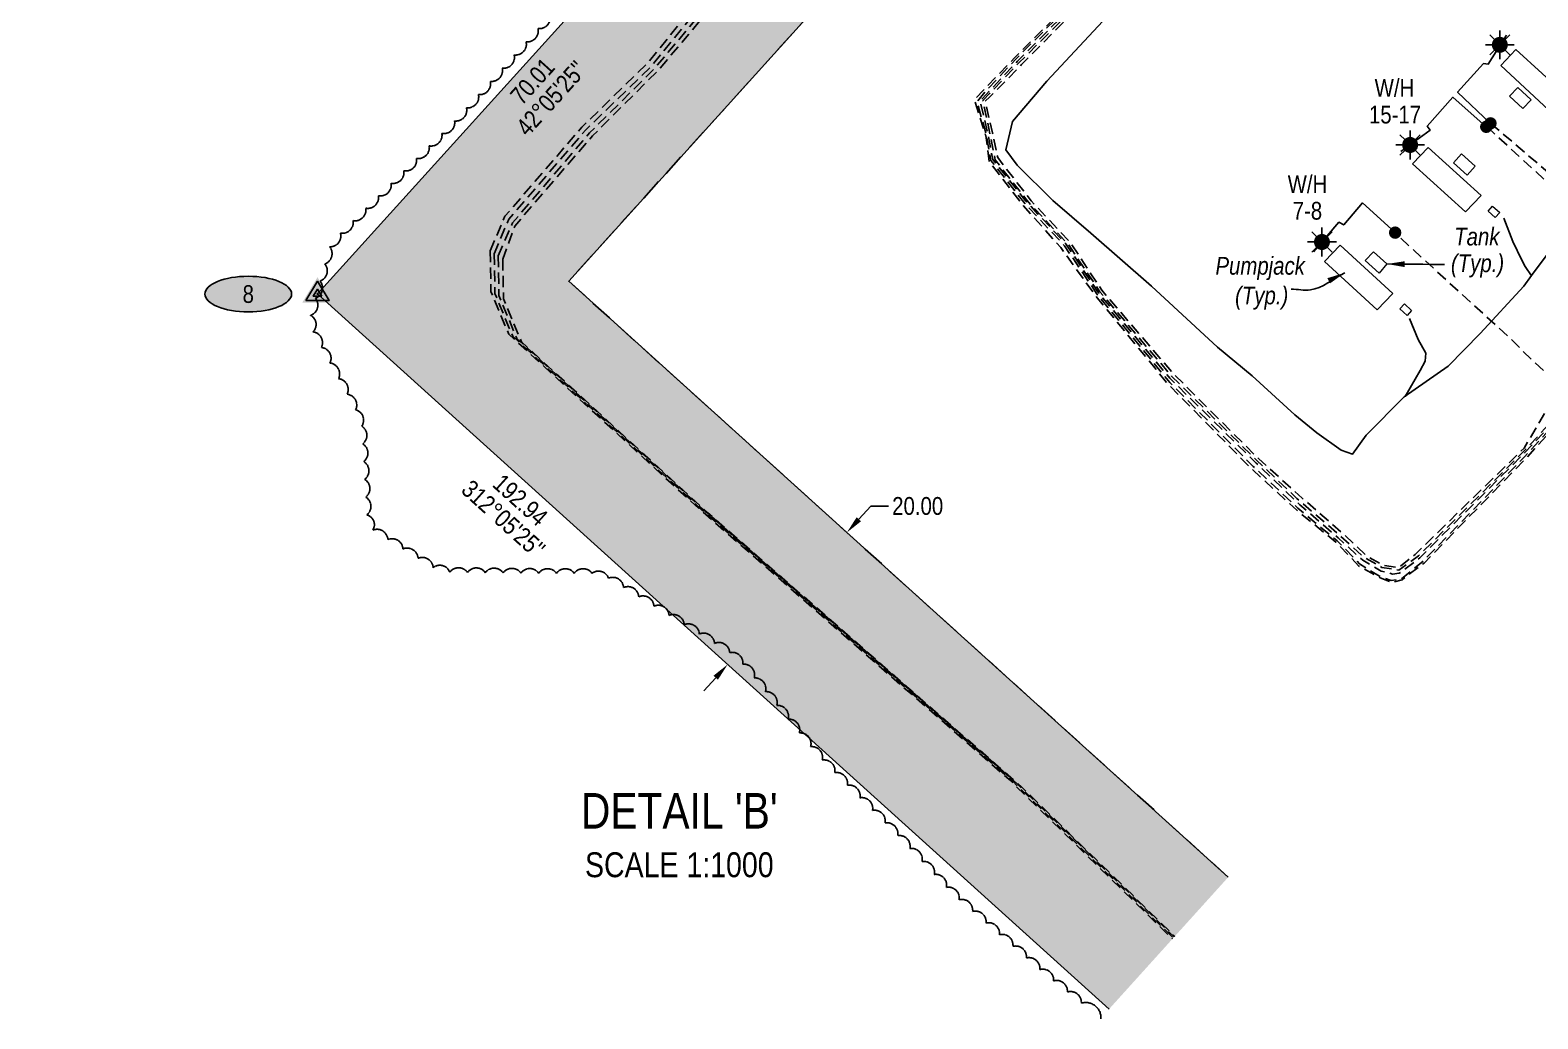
# Model space of a CAD drawing. Extents: x 604743 to 608691, y 5877740 to 5881429.
# Drawn here: x 607257 to 608104, y 5877945 to 5878501 of the extents above; entities that cross this region are included whole.
import ezdxf
from ezdxf.enums import TextEntityAlignment as Align

# ---------------------------------------------------------------- set-up
doc = ezdxf.new("R2010")
doc.units = 0
doc.header["$LTSCALE"] = 5
doc.header["$PDMODE"] = 34
doc.header["$PDSIZE"] = 0.03
for name, pattern in [('0', [1, 1, 0]), ('foc-ACCESSROAD', [3.75, 2.5, -1.25]), ('UG_PIPE', [1.875, 1.25, -0.625])]:
    doc.linetypes.add(name, pattern=pattern)
doc.layers.get('Defpoints').update_dxf_attribs({"color": 9})
for name, color, linetype in [('AS-CABLE', 224, 'foc-CABLE'), ('AS-PIPE-UG', 44, 'UG_PIPE'), ('AS-SYMBOL', 7, 'Continuous'), ('C-RW', 13, 'Continuous'), ('C-WS', 13, 'foc-ACCESSROAD'), ('C-WS-S', 8, 'Continuous'), ('DETAIL-T', 7, 'Continuous'), ('L-BD', 7, 'Continuous'), ('L-MON', 1, 'Continuous'), ('P-ELEVATION', 7, 'Continuous'), ('P-PROPOSED', 10, 'Continuous'), ('P-PROPOSED-H', 21, 'Continuous'), ('P-STATION', 7, 'Continuous'), ('P-TXT', 4, 'Continuous'), ('T-BUSH', 110, '0')]:
    doc.layers.add(name, color=color, linetype=linetype)
for name, color, linetype, lineweight in [('AS-GENERAL', 48, 'Continuous', 18), ('C-WS-T', 13, 'Continuous', 9), ('T-TEXT', 48, 'Continuous', 18)]:
    doc.layers.add(name, color=color, linetype=linetype, lineweight=lineweight)
doc.layers.add('AS-PIPE-AG', color=7, linetype='Continuous', true_color=0x7d00fa)
doc.styles.add('80', font='ARIALN.TTF', dxfattribs={"height": 10})
doc.styles.add('80CG', font='ARIALN.TTF', dxfattribs={"height": 10})
doc.styles.add('80L', font='ARIALN.TTF', dxfattribs={"height": 10})
doc.styles.add('foc-LtypeFont', font='ARIALN.TTF', dxfattribs={"height": 7.35})
doc.linetypes.add('foc-CABLE', pattern='A,2,-1,["C",foc-LtypeFont,S=0.2,R=0,X=-0.625,Y=-0.75],-1.24,8', length=12.24)
doc.dimstyles.new('Compass 5 000', dxfattribs={"dimscale": 5, "dimtxt": 9, "dimasz": 2, "dimexe": 0.2, "dimexo": 0.0625, "dimgap": 0.5, "dimtad": 0, "dimtih": 1, "dimtoh": 1, "dimzin": 0, "dimdsep": 46, "dimtxsty": '80CG', "dimcen": 0.1, "dimse1": 1, "dimse2": 1, "dimclrd": 256, "dimclrt": 256, "dimaunit": 1, "dimadec": 4, "dimazin": 0, "dimtfac": 0.06, "dimtofl": 0, "dimtmove": 0, "dimatfit": 1, "dimfxl": 0.2, "dimtolj": 1, "dimtzin": 0, "dimlwd": -1, "dimarcsym": 0})

# ---------------------------------------------------------------- blocks, each defined once
blk = doc.blocks.new('RISER')
h = blk.add_hatch(color=255)
h.dxf.hatch_style = 1
edge = h.paths.add_edge_path()
edge.add_arc((0, 0), 0.7, 0, 360)
blk.add_hatch(color=13).paths.add_polyline_path([(0.58, -0.15), (-0.58, -0.15, 0.774597)])
at = {"color": 13}
blk.add_line((-0.58, -0.15), (0.58, -0.15), dxfattribs=at)
blk.add_circle((0, 0), 0.6, dxfattribs=at)
blk = doc.blocks.new('GAS')
h = blk.add_hatch(color=255)
h.dxf.hatch_style = 1
edge = h.paths.add_edge_path()
edge.add_arc((0, 0), 0.9, 0, 360)
for p, q in [((-0.81, 0), (-1.62, 0)), ((-0.57, 0.57), (-1.14, 1.14)), ((0, 0.81), (0, 1.62)), ((0.57, 0.57), (1.14, 1.14)), ((1.62, 0), (0.81, 0)), ((-0.57, -0.57), (-1.14, -1.14)), ((0, -0.81), (0, -1.62)), ((1.14, -1.14), (0.57, -0.57))]:
    blk.add_line(p, q)
blk.add_circle((0, 0), 0.8)
blk = doc.blocks.new('*D653')
at = {"layer": 'Defpoints', "color": 0, "transparency": 16777216}
for p in [(607667.08, 5878262.88), (607716.08, 5878218.62), (607600.08, 5878188.7)]:
    blk.add_point(p, dxfattribs=at)
at = {"layer": 'P-TXT', "transparency": 16777216}
for p, q in [((607722.78, 5878226.04), (607729.48, 5878233.46)), ((607729.48, 5878233.46), (607739.48, 5878233.46)), ((607642.37, 5878137.02), (607635.67, 5878129.6))]:
    blk.add_line(p, q, dxfattribs=at)
for points in [[(607721.54, 5878227.15), (607724.02, 5878224.92), (607716.08, 5878218.62)], [(607641.13, 5878138.14), (607643.61, 5878135.9), (607649.07, 5878144.44)]]:
    blk.add_solid(points, dxfattribs=at)
at = {"layer": 'P-TXT', "transparency": 16777216, "insert": (607755.87, 5878233.46), "char_height": 10, "attachment_point": 5, "style": '80CG'}
blk.add_mtext('\\A1;20.00', dxfattribs=at)
blk = doc.blocks.new('TRIA')
blk.add_hatch(color=255).paths.add_polyline_path([(-0.04, 1.52), (-1.47, -0.87), (1.39, -0.87)])
blk = doc.blocks.new('Hybrid_EC')
at = {"color": 251}
for points in [[(-1.3, -0.74), (0, 1.42), (1.3, -0.74)], [(0.47, -0.26), (0, 0.53), (-0.47, -0.26)]]:
    blk.add_lwpolyline(points, close=True, dxfattribs=at)
at = {"layer": 'Defpoints'}
blk.add_circle((0, 0), 0.05, dxfattribs=at)
at = {"xscale": 1.2, "yscale": 1.2, "zscale": 1.2}
blk.add_blockref('TRIA', (0.05, 0.06), dxfattribs=at)
blk = doc.blocks.new('*U664')
at = {"layer": 'P-ELEVATION'}
h = blk.add_hatch(color=111, dxfattribs=at)
h.dxf.hatch_style = 1
edge = h.paths.add_edge_path()
edge.add_ellipse((0, 0), major_axis=(-24.38, 0), ratio=0.410256, start_angle=0, end_angle=360)
at = {"layer": 'P-ELEVATION', "color": 7, "flags": 128}
blk.add_lwpolyline([(0, 0, 12.5, 0, 0), (14, -2.69, 0, 0, 0)], format="xyseb", dxfattribs=at)
at = {"layer": 'P-ELEVATION', "color": 7}
blk.add_ellipse((0, 0), major_axis=(-24.38, 0), ratio=0.410256, dxfattribs=at)
at = {"layer": 'P-ELEVATION', "style": '80'}
blk.add_attdef('ELEVATION', text='', height=10, dxfattribs=at).set_placement((0, 0), align=Align.MIDDLE_CENTER)

msp = doc.modelspace()

# ---------------------------------------------------------------- hatches: boundary and pattern name
at = {"layer": 'P-PROPOSED-H'}
h = msp.add_hatch(color=256, dxfattribs=at)
h.dxf.hatch_style = 1
h.paths.add_polyline_path([(607559.708, 5878359.858), (607794.254, 5878619.478), (607683.177, 5878719.806), (607616.132, 5878645.575), (607653.055, 5878612.294), (607418.522, 5878352.688), (607863.468, 5877950.784), (607930.47, 5878024.962)])

# ---------------------------------------------------------------- linework, layer by layer
at = {"layer": 'AS-CABLE', "flags": 128}
for points in [[(607900.908, 5878812.648), (607896.188, 5878813.573), (607888.098, 5878811.373), (607877.513, 5878801.318), (607872.043, 5878797.138), (607865.873, 5878787.983), (607859.488, 5878780.393), (607840.283, 5878757.608), (607835.088, 5878742.668), (607838.848, 5878735.083), (607851.433, 5878723.138), (607893.443, 5878689.253), (607928.648, 5878660.023), (607962.028, 5878635.178), (607961.963, 5878628.783), (607950.378, 5878607.388), (607934.418, 5878588.418), (607906.418, 5878558.293), (607867.828, 5878514.358), (607828.508, 5878472.258), (607809.213, 5878449.508), (607805.463, 5878433.758), (607811.763, 5878425.038), (607831.768, 5878405.143), (607853.153, 5878386.918), (607887.373, 5878356.968), (607924.448, 5878322.763), (607943.823, 5878306.738), (607967.938, 5878284.818), (607980.188, 5878274.713), (607993.858, 5878264.793), (608000.318, 5878262.638), (608007.878, 5878273.308), (608029.278, 5878294.778), (608053.988, 5878312.153), (608072.043, 5878330.463), (608096.608, 5878357.093), (608100.858, 5878363.023), (608115.393, 5878382.278), (608140.413, 5878412.193), (608163.968, 5878435.243), (608203.828, 5878480.503), (608220.528, 5878494.693), (608245.143, 5878518.733), (608254.628, 5878530.473), (608253.603, 5878535.643), (608247.933, 5878541.853), (608237.963, 5878550.353), (608229.553, 5878555.203)], [(608100.838, 5878362.838), (608097.368, 5878368.073), (608095.408, 5878371.603), (608090.308, 5878382.248), (608085.408, 5878395.183)], [(608029.793, 5878295.028), (608038.288, 5878309.618), (608041.018, 5878314.948), (608041.423, 5878319.423), (608037.188, 5878326.993), (608032.243, 5878338.918)]]:
    msp.add_lwpolyline(points, dxfattribs=at)
at = {"layer": 'AS-GENERAL', "flags": 128}
for points in [[(608113.264, 5878453.605), (608121.669, 5878463.082), (608092.023, 5878490.115), (608083.555, 5878481.001)], [(608093.203, 5878468.746), (608088.481, 5878463.847), (608096.02, 5878456.929), (608100.675, 5878461.78)], [(608072.515, 5878407.983), (608063.694, 5878398.841), (608034.048, 5878425.874), (608042.869, 5878435.016)], [(608056.972, 5878426.404), (608061.589, 5878431.383), (608069.171, 5878424.513), (608064.77, 5878419.431)], [(608022.963, 5878352.983), (608014.142, 5878343.841), (607984.496, 5878370.874), (607993.317, 5878380.016)], [(608007.42, 5878371.404), (608012.037, 5878376.383), (608019.619, 5878369.513), (608015.218, 5878364.431)]]:
    msp.add_lwpolyline(points, close=True, dxfattribs=at)
for points in [[(608083, 5878398.422), (608080.475, 5878395.652), (608076.486, 5878399.289), (608079.012, 5878402.059), (608083, 5878398.422)], [(608033.448, 5878343.422), (608030.923, 5878340.652), (608026.934, 5878344.289), (608029.46, 5878347.059), (608033.448, 5878343.422)]]:
    msp.add_lwpolyline(points, dxfattribs=at)
at = {"layer": 'AS-PIPE-AG', "flags": 128}
for points in [[(608077.818, 5878448.548), (608059.297, 5878466.147), (608073.979, 5878482.262), (608076.522, 5878481.839), (608086.854, 5878498.147)], [(608075.473, 5878446.598), (608056.567, 5878463.203), (608042.307, 5878446.893), (608043.997, 5878444.782), (608027.458, 5878432.725)], [(608024.223, 5878387.158), (608005.954, 5878403.847), (607995.331, 5878391.484), (607992.659, 5878392.967), (607978.253, 5878376.394)]]:
    msp.add_lwpolyline(points, dxfattribs=at)
at = {"layer": 'AS-PIPE-UG', "flags": 128}
for points in [[(608180.323, 5878560.598), (608180.403, 5878559.993), (608218.188, 5878527.043), (608241.428, 5878504.233), (608262.348, 5878485.933), (608271.853, 5878476.313), (608276.878, 5878467.903), (608274.798, 5878455.523), (608265.203, 5878444.558), (608238.818, 5878415.798), (608201.618, 5878376.003), (608154.518, 5878322.468), (608097.548, 5878260.018), (608040.498, 5878201.408), (608028.108, 5878192.083), (608022.403, 5878190.558), (608015.898, 5878193.158), (608003.868, 5878199.753), (607990.858, 5878213.178), (607968.908, 5878231.153), (607943.123, 5878254.748), (607896.408, 5878302.208), (607855.548, 5878352.063), (607836.273, 5878378.748), (607814.653, 5878403.008), (607796.138, 5878427.103), (607794.113, 5878441.763), (607794.033, 5878442.003), (607787.683, 5878461.738), (607792.658, 5878467.098), (607810.293, 5878485.398), (607855.878, 5878530.803), (607894.083, 5878569.678), (607912.053, 5878590.333), (607925.168, 5878607.023), (607927.088, 5878616.923), (607924.738, 5878623.218), (607904.338, 5878639.773), (607877.828, 5878664.408), (607849.598, 5878694.673), (607816.943, 5878728.223), (607793.673, 5878749.173), (607754.163, 5878784.433), (607739.528, 5878796.778), (607737.123, 5878799.663), (607740.023, 5878803.558), (607748.453, 5878813.348)], [(608077.818, 5878448.548), (608078.083, 5878448.488), (608117.418, 5878414.833), (608144.183, 5878386.843), (608159.478, 5878374.173), (608171.993, 5878361.918), (608177.668, 5878354.898), (608152.778, 5878323.368), (608097.008, 5878263.333), (608038.078, 5878204.348), (608026.533, 5878195.733), (608022.803, 5878195.248), (608016.343, 5878196.913), (608005.993, 5878203.053), (607992.223, 5878215.573), (607970.743, 5878234.128), (607946.148, 5878257.633), (607897.523, 5878305.368), (607857.528, 5878353.293), (607839.128, 5878380.863), (607816.668, 5878404.818), (607798.168, 5878428.263), (607795.213, 5878442.878), (607791.033, 5878461.093), (607794.528, 5878465.048), (607811.993, 5878483.468), (607857.363, 5878528.993), (607895.378, 5878568.073), (607914.003, 5878587.928), (607927.233, 5878606.218), (607930.053, 5878617.008), (607926.458, 5878625.163), (607905.378, 5878641.573), (607879.923, 5878665.238), (607851.328, 5878696.418), (607817.923, 5878729.338), (607795.798, 5878749.818), (607755.368, 5878785.558), (607741.408, 5878798.468), (607752.863, 5878809.413)], [(608075.498, 5878446.633), (608076.053, 5878446.353), (608114.078, 5878411.473), (608142.213, 5878384.443), (608158.313, 5878371.153), (608170.058, 5878360.548), (608174.568, 5878355.473), (608150.978, 5878323.173), (608096.823, 5878264.503), (608037.333, 5878205.408), (608026.313, 5878197.458), (608016.728, 5878199.033), (608006.953, 5878204.533), (607993.198, 5878216.828), (607969.028, 5878237.763), (607946.288, 5878259.298), (607898.618, 5878306.468), (607858.283, 5878353.943), (607840.498, 5878380.603), (607817.338, 5878405.123), (607799.438, 5878428.093), (607796.553, 5878442.398), (607792.538, 5878461.458), (607796.253, 5878465.248), (607812.878, 5878482.703), (607858.488, 5878527.933), (607896.908, 5878567.648), (607914.888, 5878587.298), (607928.813, 5878606.083), (607931.668, 5878616.758), (607927.173, 5878626.353), (607905.343, 5878643.423), (607881.093, 5878665.378), (607852.098, 5878697.463), (607818.718, 5878730.033), (607796.153, 5878751.118), (607755.888, 5878786.578), (607743.803, 5878797.428), (607754.663, 5878807.383)], [(607756.673, 5878805.423), (607747.103, 5878796.993), (607756.483, 5878787.298), (607797.563, 5878751.863), (607819.718, 5878731.018), (607853.773, 5878698.193), (607882.253, 5878665.928), (607906.473, 5878644.758), (607928.788, 5878627.138), (607933.968, 5878617.038), (607929.793, 5878604.203), (607915.328, 5878585.763), (607897.773, 5878566.333), (607858.493, 5878526.458), (607814.313, 5878481.543), (607796.423, 5878463.373), (607793.783, 5878460.943), (607797.993, 5878443.198), (607800.883, 5878429.278), (607819.643, 5878405.038), (607841.843, 5878381.363), (607859.343, 5878354.773), (607899.718, 5878307.728), (607947.338, 5878260.223), (607971.948, 5878237.933), (607994.498, 5878218.378), (608008.828, 5878204.948), (608017.523, 5878200.133), (608026.143, 5878198.763), (608035.528, 5878206.323), (608096.688, 5878266.033), (608117.493, 5878301.018), (608101.438, 5878315.303), (608087.743, 5878328.868), (608061.923, 5878352.313), (608024.813, 5878386.388), (608024.228, 5878387.143)], [(608177.683, 5878558.168), (608178.003, 5878557.723), (608214.923, 5878524.563), (608239.233, 5878500.853), (608259.783, 5878483.153), (608269.883, 5878473.938), (608273.083, 5878468.928), (608271.963, 5878456.498), (608262.748, 5878445.263), (608237.723, 5878416.908), (608200.968, 5878376.913), (608153.323, 5878322.713), (608097.168, 5878261.388), (608040.203, 5878202.693), (608027.518, 5878192.468), (608021.958, 5878191.593), (608015.363, 5878194.093), (608004.288, 5878200.953), (607991.583, 5878213.963), (607969.618, 5878232.238), (607944.458, 5878255.798), (607897.618, 5878302.908), (607856.838, 5878352.418), (607838.438, 5878379.683), (607816.353, 5878403.253), (607797.063, 5878427.628), (607794.433, 5878442.273), (607789.263, 5878460.743), (607793.733, 5878466.133), (607811.188, 5878484.898), (607856.318, 5878529.943), (607895.213, 5878569.498), (607913.293, 5878589.248), (607926.193, 5878606.788), (607929.078, 5878616.893), (607925.988, 5878624.053), (607904.848, 5878640.948), (607878.943, 5878664.793), (607850.738, 5878694.973), (607817.613, 5878728.448), (607794.048, 5878750.333), (607754.598, 5878785.043), (607739.153, 5878799.043)], [(607515.628, 5878376.883), (607523.883, 5878396.303), (607567.163, 5878446.498), (607603.968, 5878482.328), (607644.088, 5878531.493), (607668.928, 5878586.518), (607678.823, 5878628.153), (607683.833, 5878654.398), (607697.873, 5878687.968), (607701.578, 5878718.218), (607711.323, 5878745.423), (607722.988, 5878769.428), (607723.213, 5878769.553)], [(607517.798, 5878375.238), (607526.053, 5878394.658), (607569.333, 5878444.853), (607606.138, 5878480.683), (607646.258, 5878529.848), (607671.098, 5878584.873), (607680.993, 5878626.508), (607686.003, 5878652.753), (607700.043, 5878686.323), (607703.748, 5878716.573), (607713.493, 5878743.778), (607725.158, 5878767.783), (607725.383, 5878767.908)], [(607520.073, 5878374.033), (607528.153, 5878392.613), (607571.503, 5878443.208), (607608.003, 5878479.438), (607648.653, 5878527.943), (607673.508, 5878584.283), (607683.408, 5878626.358), (607688.578, 5878650.383), (607702.578, 5878685.423), (607705.623, 5878716.288), (607715.383, 5878743.393), (607726.853, 5878765.613), (607727.293, 5878765.948)], [(607522.633, 5878372.183), (607529.363, 5878390.863), (607573.163, 5878441.598), (607610.413, 5878478.768), (607649.923, 5878525.658), (607675.673, 5878584.103), (607684.818, 5878624.478), (607691.253, 5878650.083), (607704.158, 5878683.848), (607708.518, 5878716.778), (607717.558, 5878741.988), (607729.113, 5878763.918)], [(607515.628, 5878376.883), (607515.988, 5878354.143), (607525.988, 5878330.103), (607630.778, 5878233.958), (607807.218, 5878079.823), (607899.084, 5877990.214)], [(607517.798, 5878375.238), (607518.263, 5878352.938), (607528.263, 5878328.898), (607633.053, 5878232.753), (607809.493, 5878078.618), (607899.571, 5877990.753)], [(607520.073, 5878374.033), (607520.538, 5878351.733), (607530.538, 5878327.693), (607635.328, 5878231.548), (607811.768, 5878077.413), (607900.058, 5877991.293)], [(607522.633, 5878372.183), (607523.098, 5878349.883), (607533.098, 5878325.843), (607637.888, 5878229.698), (607814.328, 5878075.563), (607900.369, 5877991.637)]]:
    msp.add_lwpolyline(points, dxfattribs=at)
at = {"layer": 'C-RW'}
msp.add_lwpolyline([(607863.468, 5877950.784), (607418.522, 5878352.688), (607653.055, 5878612.294), (607419.488, 5878823.184), (607508.137, 5878876.895), (607613.286, 5878940.755), (607668.802, 5879002.098), (607743.026, 5878935.08), (607677.447, 5878862.662), (607586.203, 5878807.33), (607794.254, 5878619.478), (607559.708, 5878359.858), (607930.47, 5878024.962)], dxfattribs=at)
at = {"layer": 'C-WS', "flags": 128}
msp.add_lwpolyline([(607930.47, 5878024.962), (607559.708, 5878359.858), (607995.278, 5878841.993), (607680.128, 5879126.547), (607916.096, 5879387.571)], dxfattribs=at)
at = {"layer": 'P-PROPOSED', "flags": 128}
msp.add_lwpolyline([(607863.468, 5877950.784), (607418.522, 5878352.688), (607653.055, 5878612.294), (607616.132, 5878645.575), (607683.177, 5878719.806), (607794.254, 5878619.478), (607559.708, 5878359.858), (607930.47, 5878024.962)], dxfattribs=at)
at = {"layer": 'T-BUSH', "flags": 128}
msp.add_lwpolyline([(607257.021, 5878716.781, -0.5205671), (607265.499, 5878722.075, -0.5205671), (607273.978, 5878727.37, -0.5205671), (607282.456, 5878732.664, -0.5205671), (607290.935, 5878737.959, -0.5205671), (607299.413, 5878743.253, -0.5205671), (607307.892, 5878748.547, -0.5205671), (607316.37, 5878753.842, -0.5205671), (607324.849, 5878759.136, -0.5205671), (607333.327, 5878764.431, -0.5205671), (607341.806, 5878769.725, -0.5205671), (607350.284, 5878775.02, -0.5205671), (607358.762, 5878780.314, -0.5205671), (607367.241, 5878785.609, -0.5205671), (607375.719, 5878790.903, -0.5205671), (607384.198, 5878796.197, -0.5205671), (607392.676, 5878801.492, -0.5205671), (607401.395, 5878806.38, -0.5205671), (607410.115, 5878811.267, -0.5205671), (607418.834, 5878816.155, -0.5205671), (607427.554, 5878821.042, -0.5205671), (607436.273, 5878825.929, -0.5205671), (607444.993, 5878830.817, -0.5205671), (607454.532, 5878833.271, -0.5205671), (607464.431, 5878834.654, -0.5205671), (607474.331, 5878836.037, -0.5205671), (607484.23, 5878837.42, -0.5205671), (607493.256, 5878833.55, -0.5205671), (607502.173, 5878829.034, -0.5205671), (607511.091, 5878824.519, -0.5205671), (607520.009, 5878820.004, -0.5205671), (607528.927, 5878815.488, -0.5205671), (607534.993, 5878808.257, -0.5205671), (607539.068, 5878799.13, -0.5205671), (607543.142, 5878790.002, -0.5205671), (607547.217, 5878780.875, -0.5205671), (607551.292, 5878771.747, -0.5205671), (607555.367, 5878762.619, -0.5205671), (607559.441, 5878753.492, -0.5205671), (607563.516, 5878744.364, -0.5205671), (607567.591, 5878735.237, -0.5205671), (607571.665, 5878726.109, -0.5205671), (607575.74, 5878716.982, -0.5205671), (607579.815, 5878707.854, -0.5205671), (607583.89, 5878698.727, -0.5205671), (607587.964, 5878689.599, -0.5205671), (607592.039, 5878680.472, -0.5205671), (607596.114, 5878671.344, -0.5205671), (607600.189, 5878662.217, -0.5205671), (607605.951, 5878654.356, -0.5205671), (607613.738, 5878648.089, -0.5205671), (607621.525, 5878641.822, -0.5205671), (607626.921, 5878633.565, -0.5205671), (607631.668, 5878624.768, -0.5205671), (607636.414, 5878615.972, -0.5205671), (607633.696, 5878607.888, -0.5205671), (607627.369, 5878600.149, -0.5205671), (607621.043, 5878592.41, -0.5205671), (607614.717, 5878584.67, -0.5205671), (607608.391, 5878576.931, -0.5205671), (607602.065, 5878569.192, -0.5205671), (607595.739, 5878561.453, -0.5205671), (607589.367, 5878553.753, -0.5205671), (607582.667, 5878546.334, -0.5205671), (607575.968, 5878538.916, -0.5205671), (607569.268, 5878531.498, -0.5205671), (607562.569, 5878524.079, -0.5205671), (607555.869, 5878516.661, -0.5205671), (607549.17, 5878509.243, -0.5205671), (607542.47, 5878501.824, -0.5205671), (607535.771, 5878494.406, -0.5205671), (607529.071, 5878486.987, -0.5205671), (607522.372, 5878479.569, -0.5205671), (607515.672, 5878472.151, -0.5205671), (607508.973, 5878464.732, -0.5205671), (607502.273, 5878457.314, -0.5205671), (607495.566, 5878449.904, -0.5205671), (607488.434, 5878442.899, -0.5205671), (607481.303, 5878435.895, -0.5205671), (607474.172, 5878428.89, -0.5205671), (607467.041, 5878421.886, -0.5205671), (607459.91, 5878414.881, -0.5205671), (607452.779, 5878407.877, -0.5205671), (607445.648, 5878400.873, -0.5205671), (607438.516, 5878393.868, -0.5205671), (607431.385, 5878386.864, -0.5205671), (607425.328, 5878379.185, -0.5205671), (607422.658, 5878369.553, -0.5205671), (607419.989, 5878359.92, -0.5205671), (607417.32, 5878350.287, -0.5205671), (607414.651, 5878340.654, -0.5205671), (607415.904, 5878331.364, -0.5205671), (607420.717, 5878322.604, -0.5205671), (607425.53, 5878313.843, -0.5205671), (607430.343, 5878305.083, -0.5205671), (607435.156, 5878296.322, -0.5205671), (607439.97, 5878287.561, -0.5205671), (607443.387, 5878278.4, -0.5205671), (607443.954, 5878268.42, -0.5205671), (607444.521, 5878258.44, -0.5205671), (607445.089, 5878248.461, -0.5205671), (607445.656, 5878238.481, -0.5205671), (607446.224, 5878228.502, -0.5205671), (607449.566, 5878219.921, -0.5205671), (607458.06, 5878214.652, -0.5205671), (607466.554, 5878209.383, -0.5205671), (607475.049, 5878204.114, -0.5205671), (607483.543, 5878198.845, -0.5205671), (607492.865, 5878196.275, -0.5205671), (607502.86, 5878196.156, -0.5205671), (607512.856, 5878196.037, -0.5205671), (607522.851, 5878195.918, -0.5205671), (607532.846, 5878195.8, -0.5205671), (607542.841, 5878195.681, -0.5205671), (607552.836, 5878195.657, -0.5205671), (607562.832, 5878195.657, -0.5205671), (607572.828, 5878195.657, -0.5205671), (607582.049, 5878192.913, -0.5205671), (607590.569, 5878187.686, -0.5205671), (607599.089, 5878182.458, -0.5205671), (607607.609, 5878177.231, -0.5205671), (607616.128, 5878172.003, -0.5205671), (607624.648, 5878166.775, -0.5205671), (607633.168, 5878161.548, -0.5205671), (607641.688, 5878156.32, -0.5205671), (607650.208, 5878151.093, -0.5205671), (607657.624, 5878144.598, -0.5205671), (607663.971, 5878136.876, -0.5205671), (607670.318, 5878129.154, -0.5205671), (607676.665, 5878121.432, -0.5205671), (607683.012, 5878113.71, -0.5205671), (607689.359, 5878105.988, -0.5205671), (607695.706, 5878098.266, -0.5205671), (607702.231, 5878090.704, -0.5205671), (607709.301, 5878083.638, -0.5205671), (607716.371, 5878076.572, -0.5205671), (607723.442, 5878069.506, -0.5205671), (607730.512, 5878062.441, -0.5205671), (607737.582, 5878055.375, -0.5205671), (607744.639, 5878048.296, -0.5205671), (607751.487, 5878041.015, -0.5205671), (607758.336, 5878033.734, -0.5205671), (607765.184, 5878026.452, -0.5205671), (607772.033, 5878019.171, -0.5205671), (607779.195, 5878012.217, -0.5205671), (607786.751, 5878005.673, -0.5205671), (607794.307, 5877999.129, -0.5205671), (607801.862, 5877992.585, -0.5205671), (607809.418, 5877986.04, -0.5205671), (607816.974, 5877979.496, -0.5205671), (607824.53, 5877972.952, -0.5205671), (607832.268, 5877966.627, -0.5205671), (607840.064, 5877960.371, -0.5205671), (607847.861, 5877954.116, -0.5205671), (607858.874, 5877945.28, -0.5205671)], format="xyb", dxfattribs=at)

# ---------------------------------------------------------------- block references
at = {"layer": 'AS-SYMBOL', "color": 6, "xscale": 4.997884199999986, "yscale": 4.997884199999986, "zscale": 4.997884199999986}
for p in [(608075.473, 5878446.598), (608075.498, 5878446.633), (608077.818, 5878448.548), (608024.223, 5878387.158), (608024.228, 5878387.143)]:
    msp.add_blockref('RISER', p, dxfattribs=at)
at = {"layer": 'C-WS-S', "color": 6, "xscale": 4.997884199999986, "yscale": 4.997884199999986, "zscale": 4.997884199999986}
for p in [(608083.068, 5878492.698), (608032.653, 5878436.408), (607983.103, 5878381.878)]:
    msp.add_blockref('GAS', p, dxfattribs=at)
at = {"layer": 'L-MON', "xscale": 4.997884199999986, "yscale": 4.997884199999986, "zscale": 4.997884199999986}
msp.add_blockref('Hybrid_EC', (607418.522, 5878352.688), dxfattribs=at)
at = {"layer": 'P-STATION', "xscale": 0.9991180589313364, "yscale": 0.9991180589313364, "zscale": 0.9991180589313364}
msp.add_blockref('*U664', (607379.612, 5878352.629), dxfattribs=at).add_auto_attribs({'ELEVATION': '8'})

# ---------------------------------------------------------------- texts
at = {"layer": 'C-WS-T', "char_height": 9.99577, "attachment_point": 1, "line_spacing_factor": 0.9, "style": '80L'}
for s, width, insert in [('\\pi4.3553;W/H\\P\\pi1.1711;15-17', 29.85443, (608008.353, 5878473.473)), ('\\pi0.79458;W/H\\P\\pi3.614;7-8', 22.73302, (607963.034, 5878419.432))]:
    msp.add_mtext_dynamic_manual_height_columns(s, width=width, gutter_width=50, heights=[0], dxfattribs=dict(at, insert=insert))
at = {"layer": 'DETAIL-T', "color": 3, "insert": (607621.892, 5878048.444), "char_height": 19.9847, "width": 176.79901, "attachment_point": 5, "style": '80CG'}
msp.add_mtext("DETAIL 'B'\\P{\\H0.7x;SCALE 1:1000}", dxfattribs=at)
at = {"layer": 'L-BD', "style": '80L'}
for s, height, rotation, p in [('70.01', 9.9958, 47.9047, (607539.313, 5878472.228)), ("42°05'25''", 9.9958, 47.9047, (607549.883, 5878462.679)), ('192.94', 9.9958, 317.9096, (607532.593, 5878236.856)), ("312°05'25''", 9.99577, 317.9096, (607523.045, 5878226.286))]:
    msp.add_text(s, height=height, rotation=rotation, dxfattribs=at).set_placement(p, align=Align.MIDDLE)
at = {"layer": 'T-TEXT', "insert": (607922.916, 5878373.505), "char_height": 9.99157, "attachment_point": 1, "style": '80L'}
msp.add_mtext_dynamic_manual_height_columns('\\pi0.33677;{\\fArial Narrow|b0|i1|c0|p34;Pumpjack\\P\\pi11.364;(Typ.)}', width=50.98583, gutter_width=49.979, heights=[0], dxfattribs=at)

# ---------------------------------------------------------------- dimensions: what is measured, and where the dimension line sits
at = {"layer": 'P-TXT'}
dim = msp.add_linear_dim(base=(607716.076, 5878218.616), p1=(607600.075, 5878188.698), p2=(607667.077, 5878262.875), angle=47.909627, text='20.00', dimstyle='Compass 5 000', dxfattribs=at)
dim.commit()
dim.dimension.update_dxf_attribs({"geometry": '*D653', "text_midpoint": (607755.874, 5878233.458), "dimtype": 161})

# ---------------------------------------------------------------- leaders
at = {"layer": 'AS-GENERAL', "path_type": 1}
for points in [[(608019.619, 5878369.513), (608051.961, 5878369.231)], [(607995.868, 5878364.531), (607976.595, 5878354.962), (607965.793, 5878355.453)]]:
    msp.add_leader(points, dimstyle='Compass 5 000', override={"dimgap": 0.5, "dimtad": 0}, dxfattribs=at)

# ---------------------------------------------------------------- next in the draw order: texts
at = {"layer": 'AS-GENERAL', "insert": (608055.07, 5878389.923), "char_height": 9.99157, "attachment_point": 1, "line_spacing_factor": 0.900378, "style": '80L', "bg_fill": 3, "box_fill_scale": 1.15, "bg_fill_color": 256, "bg_fill_transparency": 0}
msp.add_mtext_dynamic_manual_height_columns('\\pi2.353;{\\fArial Narrow|b0|i1|c0|p34;Tank\\P\\pi0.54007;(Typ.)}', width=29.33734, gutter_width=49.979, heights=[0], dxfattribs=at)

doc.saveas('drawing.dxf')
